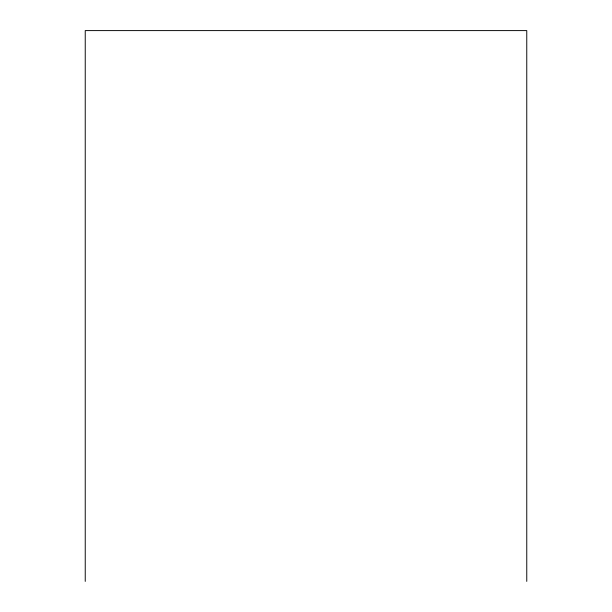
<?xml version="1.0" encoding="UTF-8"?>
<svg xmlns="http://www.w3.org/2000/svg" width="612" height="612" viewBox="0 0 612 612"><rect width="100%" height="100%" fill="white"/><g stroke="black" fill="none" stroke-linecap="round" stroke-linejoin="round"><path stroke-width="0.92" d="M526.764 581.4L526.764 30.6L85.236 30.6L85.236 581.4"/></g></svg>
